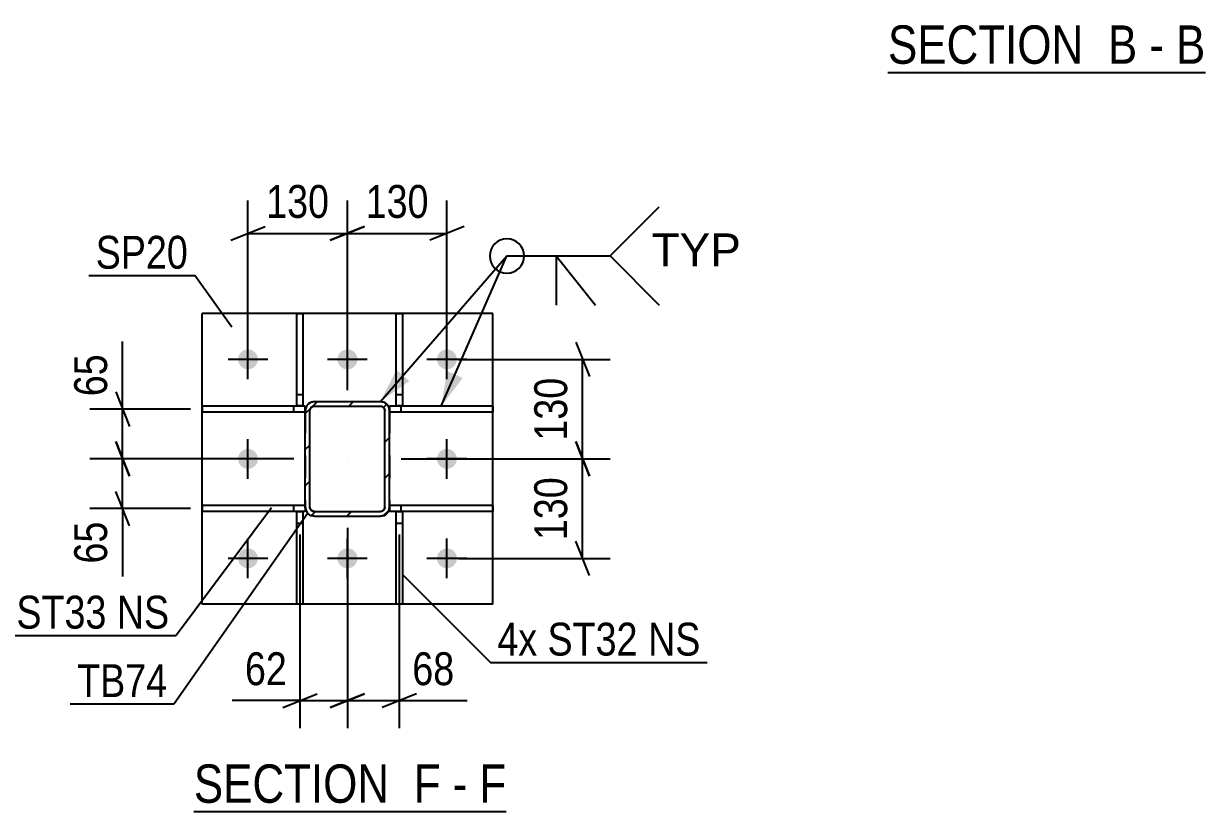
# Model space of a CAD drawing. Header units: millimetres. Extents: x 0 to 841, y 0 to 594.
# Drawn here: x 308.8 to 411.7, y 156.9 to 225.5 of the extents above; entities that cross this region are included whole.
import ezdxf

# ---------------------------------------------------------------- set-up
doc = ezdxf.new("R2010")
doc.units = ezdxf.units.MM
doc.linetypes.add('DXK_LINE_DOT2', pattern=[3.9198, 1.9599, -1.9599])
doc.linetypes.add('DXK_LINE_DOT3', pattern=[5.9187, 2.979, -0.9799, 0.9799, -0.9799])
doc.styles.add('Arial', font='ARIAL.TTF', dxfattribs={"height": 0.2})
doc.styles.add('Arial Narrow', font='ARIALN.TTF', dxfattribs={"height": 0.2})

# ---------------------------------------------------------------- blocks, each defined once
blk = doc.blocks.new('Unknown-318893469-12 - 2723')
at = {"color": 6, "linetype": 'Continuous'}
blk.add_line((384.1, 221.3), (411.75, 221.3), dxfattribs=at)
at = {"color": 0, "linetype": 'Continuous'}
for points in [[(402.21, 222.05), (402.21, 225.55), (384.1, 225.55), (384.1, 222.05)], [(405.82, 222.05), (405.82, 225.55), (403.26, 225.55), (403.26, 222.05)], [(408.14, 222.05), (408.14, 225.55), (406.87, 225.55), (406.87, 222.05)], [(411.75, 222.05), (411.75, 225.55), (409.19, 225.55), (409.19, 222.05)]]:
    blk.add_wipeout(points, dxfattribs=at)
at = {"color": 7, "linetype": 'Continuous', "style": 'Arial Narrow'}
for s, p in [('SECTION ', (384.1, 222.05)), ('B', (403.26, 222.05)), ('B', (409.19, 222.05)), ('-', (406.87, 222.05))]:
    blk.add_text(s, height=3.34, dxfattribs=at).set_placement(p)
blk = doc.blocks.new('Unknown-318893469-17 - 2370')
at = {"color": 6, "linetype": 'Continuous'}
blk.add_line((323.63, 156.9), (350.84, 156.9), dxfattribs=at)
at = {"color": 0, "linetype": 'Continuous'}
for points in [[(341.74, 157.65), (341.74, 161.15), (323.63, 161.15), (323.63, 157.65)], [(345.13, 157.65), (345.13, 161.15), (342.79, 161.15), (342.79, 157.65)], [(347.45, 157.65), (347.45, 161.15), (346.18, 161.15), (346.18, 157.65)], [(350.84, 157.65), (350.84, 161.15), (348.5, 161.15), (348.5, 157.65)]]:
    blk.add_wipeout(points, dxfattribs=at)
at = {"color": 7, "linetype": 'Continuous', "style": 'Arial Narrow'}
for s, p in [('SECTION ', (323.63, 157.65)), ('F', (342.79, 157.65)), ('F', (348.5, 157.65)), ('-', (346.18, 157.65))]:
    blk.add_text(s, height=3.34, dxfattribs=at).set_placement(p)
blk = doc.blocks.new('Part-318893469-2490 - 2370')
at = {"color": 2, "linetype": 'Continuous'}
for p, q in [((332.6, 174.95), (332.6, 183.02)), ((332.6, 183.02), (333.13, 183.02)), ((333.13, 183.02), (333.13, 174.95)), ((333.13, 174.95), (332.6, 174.95))]:
    blk.add_line(p, q, dxfattribs=at)
at = {"color": 7, "linetype": 'DXK_LINE_DOT2'}
blk.add_line((332.6, 182.02), (333.13, 182.02), dxfattribs=at)
blk = doc.blocks.new('Part-318893469-2474 - 2370')
at = {"color": 2, "linetype": 'Continuous'}
for p, q in [((341.26, 174.95), (341.26, 183.02)), ((341.26, 183.02), (341.8, 183.02)), ((341.8, 183.02), (341.8, 174.95)), ((341.8, 174.95), (341.26, 174.95))]:
    blk.add_line(p, q, dxfattribs=at)
at = {"color": 7, "linetype": 'DXK_LINE_DOT2'}
blk.add_line((341.26, 182.02), (341.8, 182.02), dxfattribs=at)
blk = doc.blocks.new('Bolt-318893469-2458 - 2370')
at = {"linetype": 'Continuous'}
for points in [[(327.48, 196.29, -1), (329.21, 196.29, -1)], [(336.14, 196.29, -1), (337.88, 196.29, -1)], [(344.81, 196.29, -1), (346.54, 196.29, -1)], [(327.48, 187.62, -1), (329.21, 187.62, -1)], [(344.81, 187.62, -1), (346.54, 187.62, -1)], [(327.48, 178.95, -1), (329.21, 178.95, -1)], [(336.14, 178.95, -1), (337.88, 178.95, -1)], [(344.81, 178.95, -1), (346.54, 178.95, -1)]]:
    blk.add_hatch(color=1, dxfattribs=at).paths.add_polyline_path(points)
at = {"color": 1, "linetype": 'Continuous'}
for p, q in [((328.34, 194.55), (328.34, 198.02)), ((337.01, 194.55), (337.01, 198.02)), ((345.68, 194.55), (345.68, 198.02)), ((330.08, 196.29), (326.61, 196.29)), ((338.74, 196.29), (335.28, 196.29)), ((347.41, 196.29), (343.94, 196.29)), ((328.34, 185.89), (328.34, 189.35)), ((345.68, 185.89), (345.68, 189.35)), ((330.08, 187.62), (326.61, 187.62)), ((347.41, 187.62), (343.94, 187.62)), ((328.34, 177.22), (328.34, 180.69)), ((337.01, 177.22), (337.01, 180.69)), ((345.68, 177.22), (345.68, 180.69)), ((330.08, 178.95), (326.61, 178.95)), ((338.74, 178.95), (335.28, 178.95)), ((347.41, 178.95), (343.94, 178.95))]:
    blk.add_line(p, q, dxfattribs=at)
blk = doc.blocks.new('Part-318893469-2400 - 2370')
at = {"color": 2, "linetype": 'Continuous'}
for p, q in [((333.34, 183.55), (324.34, 183.55)), ((324.34, 183.55), (324.34, 183.02)), ((333.34, 183.42), (333.34, 183.02)), ((332.6, 183.02), (324.34, 183.02)), ((333.34, 183.02), (333.13, 183.02))]:
    blk.add_line(p, q, dxfattribs=at)
at = {"color": 7, "linetype": 'DXK_LINE_DOT2'}
for p, q in [((332.34, 183.02), (332.34, 183.55)), ((333.34, 183.42), (333.34, 183.55)), ((333.13, 183.02), (332.6, 183.02))]:
    blk.add_line(p, q, dxfattribs=at)
blk = doc.blocks.new('Part-318893469-2464 - 2370')
at = {"color": 2, "linetype": 'Continuous'}
for p, q in [((341.26, 192.23), (341.26, 200.28)), ((341.26, 200.28), (341.8, 200.28)), ((341.8, 200.28), (341.8, 192.23)), ((341.8, 192.23), (341.26, 192.23))]:
    blk.add_line(p, q, dxfattribs=at)
at = {"color": 7, "linetype": 'DXK_LINE_DOT2'}
blk.add_line((341.26, 193.23), (341.8, 193.23), dxfattribs=at)
blk = doc.blocks.new('Part-318893469-2456 - 2370')
at = {"color": 2, "linetype": 'Continuous'}
for p, q in [((349.68, 192.22), (340.68, 192.22)), ((340.68, 192.22), (340.68, 191.82)), ((349.68, 191.68), (340.68, 191.68)), ((349.68, 192.22), (349.68, 191.68))]:
    blk.add_line(p, q, dxfattribs=at)
at = {"color": 7, "linetype": 'DXK_LINE_DOT2'}
for p, q in [((340.68, 191.82), (340.68, 191.68)), ((341.68, 191.68), (341.68, 192.22))]:
    blk.add_line(p, q, dxfattribs=at)
blk = doc.blocks.new('Part-318893469-2469 - 2370')
at = {"color": 2, "linetype": 'Continuous'}
for p, q in [((332.6, 192.23), (332.6, 200.28)), ((332.6, 200.28), (333.13, 200.28)), ((333.13, 200.28), (333.13, 192.23)), ((333.13, 192.23), (332.6, 192.23))]:
    blk.add_line(p, q, dxfattribs=at)
at = {"color": 7, "linetype": 'DXK_LINE_DOT2'}
blk.add_line((332.6, 193.23), (333.13, 193.23), dxfattribs=at)
blk = doc.blocks.new('Part-318893469-2495 - 2370')
at = {"color": 2, "linetype": 'Continuous'}
for p, q in [((333.34, 192.22), (324.34, 192.22)), ((324.34, 192.22), (324.34, 191.68)), ((333.34, 191.68), (324.34, 191.68)), ((333.34, 191.82), (333.34, 192.22))]:
    blk.add_line(p, q, dxfattribs=at)
at = {"color": 7, "linetype": 'DXK_LINE_DOT2'}
for p, q in [((332.34, 191.68), (332.34, 192.22)), ((333.34, 191.82), (333.34, 191.68))]:
    blk.add_line(p, q, dxfattribs=at)
blk = doc.blocks.new('Part-318893469-2506 - 2370')
at = {"color": 2, "linetype": 'Continuous'}
for p, q in [((324.34, 174.95), (324.34, 200.29)), ((349.68, 200.29), (324.34, 200.29)), ((349.68, 174.95), (349.68, 200.29)), ((349.68, 174.95), (324.34, 174.95))]:
    blk.add_line(p, q, dxfattribs=at)
blk = doc.blocks.new('Part-318893469-2511 - 2370')
at = {"color": 2, "linetype": 'Continuous'}
for p, q in [((349.68, 183.55), (340.68, 183.55)), ((340.68, 183.42), (340.68, 183.02)), ((349.68, 183.55), (349.68, 183.02)), ((341.26, 183.02), (340.68, 183.02)), ((349.68, 183.02), (341.8, 183.02))]:
    blk.add_line(p, q, dxfattribs=at)
at = {"color": 7, "linetype": 'DXK_LINE_DOT2'}
for p, q in [((340.68, 183.55), (340.68, 183.42)), ((341.68, 183.02), (341.68, 183.55)), ((341.8, 183.02), (341.26, 183.02))]:
    blk.add_line(p, q, dxfattribs=at)
blk = doc.blocks.new('Part-318893469-2518 - 2370')
at = {"linetype": 'Continuous'}
h = blk.add_hatch(dxfattribs=at)
h.set_pattern_fill('', scale=0.7, style=0, pattern_type=0)
h.set_pattern_definition([(45, (340.4407, 192.3843), (-1.57154, 1.57154), [])])
h.paths.add_polyline_path([(340.61, 192.12), (340.44, 192.38), (340.18, 192.56), (339.88, 192.62), (334.14, 192.62), (333.84, 192.56), (333.58, 192.38), (333.4, 192.12), (333.34, 191.82), (333.34, 183.42), (333.4, 183.11), (333.58, 182.85), (333.84, 182.68), (334.14, 182.62), (339.88, 182.62), (340.18, 182.68), (340.44, 182.85), (340.61, 183.11), (340.68, 183.42), (340.68, 191.82)])
h.paths.add_polyline_path([(340.28, 183.42), (340.24, 183.27), (340.16, 183.14), (340.03, 183.05), (339.88, 183.02), (334.14, 183.02), (333.99, 183.05), (333.86, 183.14), (333.77, 183.27), (333.74, 183.42), (333.74, 191.82), (333.77, 191.97), (333.86, 192.1), (333.99, 192.19), (334.14, 192.22), (339.88, 192.22), (340.03, 192.19), (340.16, 192.1), (340.24, 191.97), (340.28, 191.82)])
at = {"color": 7, "linetype": 'DXK_LINE_DOT2'}
for p, q in [((333.84, 192.56), (334.14, 192.62)), ((334.14, 192.62), (339.88, 192.62)), ((339.88, 192.62), (340.18, 192.56)), ((333.34, 191.82), (333.4, 192.12)), ((333.34, 191.82), (333.34, 183.42)), ((333.77, 191.97), (333.74, 191.82)), ((333.74, 183.42), (333.74, 191.82)), ((333.86, 192.1), (333.77, 191.97)), ((333.99, 192.19), (333.86, 192.1)), ((334.14, 192.22), (333.99, 192.19)), ((334.14, 192.22), (339.88, 192.22)), ((340.03, 192.19), (339.88, 192.22)), ((340.16, 192.1), (340.03, 192.19)), ((340.24, 191.97), (340.16, 192.1)), ((340.28, 191.82), (340.24, 191.97)), ((340.28, 183.42), (340.28, 191.82)), ((340.61, 192.12), (340.68, 191.82)), ((340.68, 191.82), (340.68, 183.42)), ((333.4, 183.11), (333.34, 183.42)), ((333.74, 183.42), (333.77, 183.27)), ((333.77, 183.27), (333.86, 183.14)), ((340.16, 183.14), (340.24, 183.27)), ((340.24, 183.27), (340.28, 183.42)), ((340.68, 183.42), (340.61, 183.11)), ((334.14, 182.62), (333.84, 182.68)), ((333.86, 183.14), (333.99, 183.05)), ((333.99, 183.05), (334.14, 183.02)), ((334.14, 183.02), (339.88, 183.02)), ((334.14, 182.62), (339.88, 182.62)), ((339.88, 183.02), (340.03, 183.05)), ((340.18, 182.68), (339.88, 182.62)), ((340.03, 183.05), (340.16, 183.14))]:
    blk.add_line(p, q, dxfattribs=at)
at = {"color": 2, "linetype": 'Continuous'}
for p, q in [((334.14, 192.62), (333.84, 192.56)), ((334.14, 192.62), (339.88, 192.62)), ((340.18, 192.56), (339.88, 192.62)), ((333.4, 192.12), (333.34, 191.82)), ((333.34, 183.42), (333.34, 191.82)), ((333.74, 191.82), (333.77, 191.97)), ((333.74, 183.42), (333.74, 191.82)), ((333.77, 191.97), (333.86, 192.1)), ((333.86, 192.1), (333.99, 192.19)), ((333.99, 192.19), (334.14, 192.22)), ((334.14, 192.22), (339.88, 192.22)), ((339.88, 192.22), (340.03, 192.19)), ((340.03, 192.19), (340.16, 192.1)), ((340.16, 192.1), (340.24, 191.97)), ((340.24, 191.97), (340.28, 191.82)), ((340.28, 183.42), (340.28, 191.82)), ((340.68, 191.82), (340.61, 192.12)), ((340.68, 183.42), (340.68, 191.82)), ((333.34, 183.42), (333.4, 183.11)), ((333.77, 183.27), (333.74, 183.42)), ((333.86, 183.14), (333.77, 183.27)), ((340.24, 183.27), (340.16, 183.14)), ((340.28, 183.42), (340.24, 183.27)), ((340.61, 183.11), (340.68, 183.42)), ((333.84, 182.68), (334.14, 182.62)), ((333.99, 183.05), (333.86, 183.14)), ((334.14, 183.02), (333.99, 183.05)), ((334.14, 183.02), (339.88, 183.02)), ((334.14, 182.62), (339.88, 182.62)), ((340.03, 183.05), (339.88, 183.02)), ((339.88, 182.62), (340.18, 182.68)), ((340.16, 183.14), (340.03, 183.05))]:
    blk.add_line(p, q, dxfattribs=at)
at = {"color": 7, "linetype": 'DXK_LINE_DOT3'}
blk.add_line((337.01, 187.62), (337.01, 187.62), dxfattribs=at)
at = {"color": 7, "linetype": 'DXK_LINE_DOT2'}
for centre, start, end in [((334.14, 191.82), 112.5, 157.5), ((339.88, 191.82), 22.5, 67.5), ((334.14, 183.42), 202.5, 247.5), ((339.88, 183.42), 292.5, 337.5)]:
    blk.add_arc(centre, 0.8, start, end, dxfattribs=at)
at = {"color": 2, "linetype": 'Continuous'}
for centre, start, end in [((334.14, 191.82), 112.5, 157.5), ((339.88, 191.82), 22.5, 67.5), ((334.14, 183.42), 202.5, 247.5), ((339.88, 183.42), 292.5, 337.5)]:
    blk.add_arc(centre, 0.8, start, end, dxfattribs=at)
blk = doc.blocks.new('StraightDimension-318893469-2561 - 2370')
at = {"color": 7, "linetype": 'Continuous'}
for p, q in [((337.01, 181.62), (337.01, 164.15)), ((341.53, 181.02), (341.53, 164.15)), ((335.51, 165.95), (338.51, 167.15)), ((343.03, 167.15), (340.03, 165.95)), ((337.01, 166.55), (341.53, 166.55)), ((341.53, 166.55), (347.44, 166.55)), ((341.53, 166.55), (347.44, 166.55))]:
    blk.add_line(p, q, dxfattribs=at)
at = {"color": 0}
blk.add_wipeout([(346.91, 167.3), (346.91, 171.5), (342.06, 171.5), (342.06, 167.3)], dxfattribs=at)
at = {"color": 3, "style": 'Arial Narrow'}
blk.add_text('68', height=2.863, dxfattribs=at).set_placement((342.66, 167.9))
blk = doc.blocks.new('StraightDimension-318893469-2580 - 2370')
at = {"color": 7, "linetype": 'Continuous'}
for p, q in [((337.01, 193.62), (337.01, 210.12)), ((345.68, 197.29), (345.68, 210.12)), ((335.51, 206.67), (338.51, 207.87)), ((337.01, 207.27), (345.68, 207.27)), ((347.18, 207.87), (344.18, 206.67))]:
    blk.add_line(p, q, dxfattribs=at)
at = {"color": 0}
blk.add_wipeout([(344.68, 208.02), (344.68, 212.22), (338, 212.22), (338, 208.02)], dxfattribs=at)
at = {"color": 3, "style": 'Arial Narrow'}
blk.add_text('130', height=2.863, dxfattribs=at).set_placement((338.6, 208.62))
blk = doc.blocks.new('StraightDimension-318893469-2570 - 2370')
at = {"color": 7, "linetype": 'Continuous'}
for p, q in [((337.01, 181.62), (337.01, 164.15)), ((332.87, 181.02), (332.87, 164.15)), ((331.37, 165.95), (334.37, 167.15)), ((338.51, 167.15), (335.51, 165.95)), ((332.87, 166.55), (326.96, 166.55)), ((332.87, 166.55), (326.96, 166.55)), ((332.87, 166.55), (337.01, 166.55))]:
    blk.add_line(p, q, dxfattribs=at)
at = {"color": 0}
blk.add_wipeout([(332.34, 167.3), (332.34, 171.5), (327.48, 171.5), (327.48, 167.3)], dxfattribs=at)
at = {"color": 3, "style": 'Arial Narrow'}
blk.add_text('62', height=2.863, dxfattribs=at).set_placement((328.08, 167.9))
blk = doc.blocks.new('StraightDimension-318893469-2589 - 2370')
at = {"color": 7, "linetype": 'Continuous'}
for p, q in [((328.34, 197.29), (328.34, 210.12)), ((337.01, 193.62), (337.01, 210.12)), ((326.84, 206.67), (329.84, 207.87)), ((328.34, 207.27), (337.01, 207.27)), ((338.51, 207.87), (335.51, 206.67))]:
    blk.add_line(p, q, dxfattribs=at)
at = {"color": 0}
blk.add_wipeout([(336.02, 208.02), (336.02, 212.22), (329.33, 212.22), (329.33, 208.02)], dxfattribs=at)
at = {"color": 3, "style": 'Arial Narrow'}
blk.add_text('130', height=2.863, dxfattribs=at).set_placement((329.93, 208.62))
blk = doc.blocks.new('StraightDimension-318893469-2599 - 2370')
at = {"color": 7, "linetype": 'Continuous'}
for p, q in [((316.82, 189.12), (318.02, 186.12)), ((332.34, 187.62), (314.57, 187.62)), ((317.42, 183.28), (317.42, 187.62)), ((318.02, 181.78), (316.82, 184.78)), ((323.34, 183.28), (314.57, 183.28)), ((317.42, 183.28), (317.42, 177.38)), ((317.42, 183.28), (317.42, 177.38))]:
    blk.add_line(p, q, dxfattribs=at)
at = {"color": 0}
blk.add_wipeout([(316.67, 182.76), (312.47, 182.76), (312.47, 177.9), (316.67, 177.9)], dxfattribs=at)
at = {"color": 3, "style": 'Arial Narrow'}
blk.add_text('65', height=2.863, rotation=90.0002, dxfattribs=at).set_placement((316.07, 178.5))
blk = doc.blocks.new('StraightDimension-318893469-2605 - 2370')
at = {"color": 7, "linetype": 'Continuous'}
for p, q in [((317.42, 191.95), (317.42, 197.86)), ((317.42, 191.95), (317.42, 197.86)), ((316.82, 193.45), (318.02, 190.45)), ((323.34, 191.95), (314.57, 191.95)), ((317.42, 187.62), (317.42, 191.95)), ((318.02, 186.12), (316.82, 189.12)), ((332.34, 187.62), (314.57, 187.62))]:
    blk.add_line(p, q, dxfattribs=at)
at = {"color": 0}
blk.add_wipeout([(316.67, 197.33), (312.47, 197.33), (312.47, 192.48), (316.67, 192.48)], dxfattribs=at)
at = {"color": 3, "style": 'Arial Narrow'}
blk.add_text('65', height=2.863, rotation=90.0002, dxfattribs=at).set_placement((316.07, 193.08))
blk = doc.blocks.new('StraightDimension-318893469-2612 - 2370')
at = {"color": 7, "linetype": 'Continuous'}
for p, q in [((356.9, 197.79), (358.1, 194.79)), ((346.68, 196.29), (359.9, 196.29)), ((357.5, 187.62), (357.5, 196.29)), ((358.1, 186.12), (356.9, 189.12)), ((341.68, 187.62), (359.9, 187.62))]:
    blk.add_line(p, q, dxfattribs=at)
at = {"color": 0}
blk.add_wipeout([(356.75, 195.29), (352.55, 195.29), (352.55, 188.61), (356.75, 188.61)], dxfattribs=at)
at = {"color": 3, "style": 'Arial Narrow'}
blk.add_text('130', height=2.863, rotation=90.0002, dxfattribs=at).set_placement((356.15, 189.21))
blk = doc.blocks.new('StraightDimension-318893469-2622 - 2370')
at = {"color": 7, "linetype": 'Continuous'}
for p, q in [((356.9, 189.12), (358.1, 186.12)), ((341.68, 187.62), (359.9, 187.62)), ((357.5, 178.95), (357.5, 187.62)), ((358.1, 177.45), (356.9, 180.45)), ((346.68, 178.95), (359.9, 178.95))]:
    blk.add_line(p, q, dxfattribs=at)
at = {"color": 0}
blk.add_wipeout([(356.75, 186.63), (352.55, 186.63), (352.55, 179.94), (356.75, 179.94)], dxfattribs=at)
at = {"color": 3, "style": 'Arial Narrow'}
blk.add_text('130', height=2.863, rotation=90.0002, dxfattribs=at).set_placement((356.15, 180.54))
blk = doc.blocks.new('MarkSet-318893469-2683 - 2370')
at = {"color": 30, "linetype": 'Continuous'}
for p, q in [((341.79, 177.56), (349.47, 169.88)), ((349.47, 169.88), (368.36, 169.88))]:
    blk.add_line(p, q, dxfattribs=at)
at = {"color": 0}
for points in [[(353.54, 170.48), (353.54, 173.48), (350.07, 173.48), (350.07, 170.48)], [(362.3, 170.48), (362.3, 173.48), (354.44, 173.48), (354.44, 170.48)], [(367.76, 170.48), (367.76, 173.48), (363.2, 173.48), (363.2, 170.48)]]:
    blk.add_wipeout(points, dxfattribs=at)
for points in [[(353.54, 170.48), (353.54, 173.48), (350.07, 173.48), (350.07, 170.48)], [(362.3, 170.48), (362.3, 173.48), (354.44, 173.48), (354.44, 170.48)], [(367.76, 170.48), (367.76, 173.48), (363.2, 173.48), (363.2, 170.48)]]:
    blk.add_wipeout(points, dxfattribs=at)
at = {"color": 3, "style": 'Arial Narrow'}
for s, p in [('4x', (350.07, 170.48)), ('ST32', (354.44, 170.48)), ('NS', (363.2, 170.48))]:
    blk.add_text(s, height=2.863, dxfattribs=at).set_placement(p)
blk = doc.blocks.new('Mark-318893469-2502 - 2370')
at = {"color": 30, "linetype": 'Continuous'}
for p in [(314.48, 203.59), (326.94, 199.11)]:
    blk.add_line(p, (323.72, 203.59), dxfattribs=at)
at = {"color": 0}
blk.add_wipeout([(323.12, 204.19), (323.12, 207.19), (315.08, 207.19), (315.08, 204.19)], dxfattribs=at)
blk.add_wipeout([(323.12, 204.19), (323.12, 207.19), (315.08, 207.19), (315.08, 204.19)], dxfattribs=at)
at = {"color": 3, "style": 'Arial Narrow'}
blk.add_text('SP20', height=2.863, dxfattribs=at).set_placement((315.08, 204.19))
blk = doc.blocks.new('Mark-318893469-2514 - 2370')
at = {"color": 30, "linetype": 'Continuous'}
for p in [(333.56, 182.9), (312.86, 166.26)]:
    blk.add_line(p, (321.92, 166.26), dxfattribs=at)
at = {"color": 0}
blk.add_wipeout([(321.32, 166.86), (321.32, 169.86), (313.46, 169.86), (313.46, 166.86)], dxfattribs=at)
blk.add_wipeout([(321.32, 166.86), (321.32, 169.86), (313.46, 169.86), (313.46, 166.86)], dxfattribs=at)
at = {"color": 3, "style": 'Arial Narrow'}
blk.add_text('TB74', height=2.863, dxfattribs=at).set_placement((313.46, 166.86))
blk = doc.blocks.new('WeldMark-318893469-2632 - 2370')
at = {"linetype": 'Continuous'}
for points in [[(342.41, 194.39), (339.88, 192.62), (341.28, 195.38)], [(347.06, 194.67), (345.18, 192.22), (345.69, 195.27)]]:
    blk.add_hatch(color=30, dxfattribs=at).paths.add_polyline_path(points)
at = {"color": 30, "linetype": 'Continuous'}
for p, q in [((339.88, 192.62), (350.9, 205.3)), ((345.18, 192.22), (350.9, 205.3)), ((350.9, 205.3), (359.9, 205.3))]:
    blk.add_line(p, q, dxfattribs=at)
at = {"color": 3, "linetype": 'Continuous'}
for q in [(358.61, 201.02), (355.18, 201.02)]:
    blk.add_line((355.18, 205.3), q, dxfattribs=at)
for start, end in [(90, 270), (270, 90)]:
    blk.add_arc((350.9, 205.3), 1.5, start, end, dxfattribs=at)
at = {"color": 0, "linetype": 'Continuous'}
blk.add_wipeout([(371.27, 204.4), (371.27, 207.4), (363.5, 207.4), (363.5, 204.4)], dxfattribs=at)
blk.add_wipeout([(371.27, 204.4), (371.27, 207.4), (363.5, 207.4), (363.5, 204.4)], dxfattribs=at)
at = {"color": 3, "linetype": 'Continuous'}
for q in [(364.18, 209.59), (364.18, 201.02)]:
    blk.add_line((359.9, 205.3), q, dxfattribs=at)
at = {"color": 3, "linetype": 'Continuous', "style": 'Arial'}
blk.add_text('TYP', height=2.865, dxfattribs=at).set_placement((363.5, 204.4))
blk = doc.blocks.new('MarkSet-318893469-2713 - 2370')
at = {"color": 30, "linetype": 'Continuous'}
for p in [(330.38, 183.35), (303.2, 172.23)]:
    blk.add_line(p, (322.09, 172.23), dxfattribs=at)
at = {"color": 0}
for points in [[(307.27, 172.83), (307.27, 175.83), (303.8, 175.83), (303.8, 172.83)], [(316.02, 172.83), (316.02, 175.83), (308.17, 175.83), (308.17, 172.83)], [(321.49, 172.83), (321.49, 175.83), (316.92, 175.83), (316.92, 172.83)]]:
    blk.add_wipeout(points, dxfattribs=at)
for points in [[(307.27, 172.83), (307.27, 175.83), (303.8, 175.83), (303.8, 172.83)], [(316.02, 172.83), (316.02, 175.83), (308.17, 175.83), (308.17, 172.83)], [(321.49, 172.83), (321.49, 175.83), (316.92, 175.83), (316.92, 172.83)]]:
    blk.add_wipeout(points, dxfattribs=at)
at = {"color": 3, "style": 'Arial Narrow'}
for s, p in [('4x', (303.8, 172.83)), ('ST33', (308.17, 172.83)), ('NS', (316.92, 172.83))]:
    blk.add_text(s, height=2.863, dxfattribs=at).set_placement(p)

msp = doc.modelspace()

# ---------------------------------------------------------------- block references
for name in ['Unknown-318893469-12 - 2723', 'Part-318893469-2506 - 2370', 'Part-318893469-2469 - 2370', 'Part-318893469-2464 - 2370', 'Bolt-318893469-2458 - 2370', 'Part-318893469-2518 - 2370', 'Part-318893469-2495 - 2370', 'Part-318893469-2456 - 2370', 'Part-318893469-2400 - 2370', 'Part-318893469-2511 - 2370', 'Part-318893469-2490 - 2370', 'Part-318893469-2474 - 2370', 'Unknown-318893469-17 - 2370']:
    msp.add_blockref(name, (0, 0))

# ---------------------------------------------------------------- next in the draw order: block references
for name in ['StraightDimension-318893469-2580 - 2370', 'StraightDimension-318893469-2561 - 2370']:
    msp.add_blockref(name, (0, 0))

# ---------------------------------------------------------------- next in the draw order: block references
for name in ['StraightDimension-318893469-2589 - 2370', 'StraightDimension-318893469-2612 - 2370', 'StraightDimension-318893469-2570 - 2370']:
    msp.add_blockref(name, (0, 0))

# ---------------------------------------------------------------- next in the draw order: block references
for name in ['WeldMark-318893469-2632 - 2370', 'Mark-318893469-2502 - 2370', 'StraightDimension-318893469-2599 - 2370', 'StraightDimension-318893469-2622 - 2370']:
    msp.add_blockref(name, (0, 0))

# ---------------------------------------------------------------- next in the draw order: block references
for name in ['StraightDimension-318893469-2605 - 2370', 'Mark-318893469-2514 - 2370', 'MarkSet-318893469-2683 - 2370']:
    msp.add_blockref(name, (0, 0))

# ---------------------------------------------------------------- next in the draw order: block references
msp.add_blockref('MarkSet-318893469-2713 - 2370', (0, 0))

doc.saveas('drawing.dxf')
